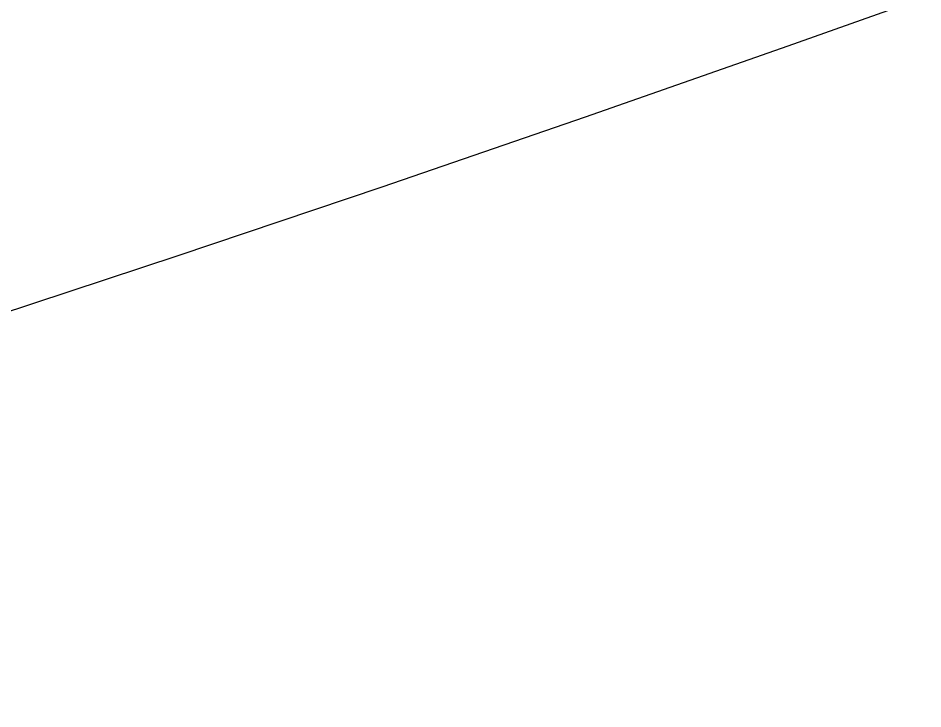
# Model space of a CAD drawing. Header units: millimetres. Extents: x -39 to 9534995, y -146829 to 289341.
# Drawn here: x 557671.1 to 557890.4, y -24291.8 to -24124.4 of the extents above; entities that cross this region are included whole.
import ezdxf
from ezdxf.enums import TextEntityAlignment as Align

# ---------------------------------------------------------------- set-up
doc = ezdxf.new("R2018")
doc.units = ezdxf.units.MM
for name, color, linetype, lineweight in [('АР_Маркер экспликации', 239, 'Continuous', 13), ('АР_Номер помещения', 250, 'Continuous', 9), ('АР_Подоконники', 163, 'Continuous', 9), ('АР_Сущ Несущая стена', 250, 'Continuous', 50)]:
    doc.layers.add(name, color=color, linetype=linetype, lineweight=lineweight)
doc.layers.add('АР_Названия помещений', color=124, linetype='Continuous', lineweight=5, plot=False)
doc.layers.add('АР_Помещения_площадь', color=19, linetype='Continuous', lineweight=9, plot=False)
doc.styles.add('ISOCPEUR', font='', dxfattribs={"height": 250})
doc.styles.get("Standard").update_dxf_attribs({"font": 'GOST.TTF'})
doc.styles.get('ISOCPEUR').set_extended_font_data('ISOCPEUR', italic=True)

# ---------------------------------------------------------------- blocks, each defined once
blk = doc.blocks.new('*U88')
at = {"color": 7, "style": 'ISOCPEUR', "width": 0.7, "flags": 1}
blk.add_attdef('КАТЕГОРИЯ', (-499.17, -2092.19), '', height=250, dxfattribs=at)
at = {"layer": 'АР_Номер помещения', "color": 7, "style": 'ISOCPEUR', "width": 0.7}
blk.add_attdef('НОМЕР_ПОМЕЩЕНИЯ', text='', height=300, dxfattribs=at).set_placement((-517.55, 1402.82), align=Align.MIDDLE_CENTER)
at = {"layer": 'АР_Помещения_площадь', "color": 7, "lineweight": 30, "width": 0.7, "flags": 104}
blk.add_attdef('ИМЯ_ПОМЕЩЕНИЯ', text='', height=100, dxfattribs=at).set_placement((157.63, 1217.14), align=Align.MIDDLE_CENTER)
at = {"layer": 'АР_Помещения_площадь', "color": 7, "style": 'ISOCPEUR', "width": 0.7}
blk.add_attdef('ПЛОЩАДЬ_ПОМЕЩЕНИЯ', text='', height=200, dxfattribs=at).set_placement((-318.46, 582.58), align=Align.MIDDLE_RIGHT)
blk = doc.blocks.new('*U86')
at = {"color": 7, "style": 'ISOCPEUR', "width": 0.7, "flags": 1}
blk.add_attdef('КАТЕГОРИЯ', (-499.17, -2092.19), '', height=250, dxfattribs=at)
at = {"layer": 'АР_Номер помещения', "color": 7, "style": 'ISOCPEUR', "width": 0.7}
blk.add_attdef('НОМЕР_ПОМЕЩЕНИЯ', text='', height=300, dxfattribs=at).set_placement((-13874.5, 6637.55), align=Align.MIDDLE_CENTER)
at = {"layer": 'АР_Помещения_площадь', "color": 7, "lineweight": 30, "width": 0.7, "flags": 104}
blk.add_attdef('ИМЯ_ПОМЕЩЕНИЯ', text='', height=100, dxfattribs=at).set_placement((157.63, 1217.14), align=Align.MIDDLE_CENTER)
at = {"layer": 'АР_Помещения_площадь', "color": 7, "style": 'ISOCPEUR', "width": 0.7}
blk.add_attdef('ПЛОЩАДЬ_ПОМЕЩЕНИЯ', text='', height=200, dxfattribs=at).set_placement((-12654.58, 407.67), align=Align.MIDDLE_RIGHT)
blk = doc.blocks.new('*U84')
at = {"color": 7, "style": 'ISOCPEUR', "width": 0.7, "flags": 1}
blk.add_attdef('КАТЕГОРИЯ', (-499.17, -2092.19), '', height=250, dxfattribs=at)
at = {"layer": 'АР_Номер помещения', "color": 7, "style": 'ISOCPEUR', "width": 0.7}
blk.add_attdef('НОМЕР_ПОМЕЩЕНИЯ', text='', height=300, dxfattribs=at).set_placement((-17424.9, 1870.77), align=Align.MIDDLE_CENTER)
at = {"layer": 'АР_Помещения_площадь', "color": 7, "lineweight": 30, "width": 0.7, "flags": 104}
blk.add_attdef('ИМЯ_ПОМЕЩЕНИЯ', text='', height=100, dxfattribs=at).set_placement((157.63, 1217.14), align=Align.MIDDLE_CENTER)
at = {"layer": 'АР_Помещения_площадь', "color": 7, "style": 'ISOCPEUR', "width": 0.7}
blk.add_attdef('ПЛОЩАДЬ_ПОМЕЩЕНИЯ', text='', height=200, dxfattribs=at).set_placement((-12452.81, 399.36), align=Align.MIDDLE_RIGHT)

msp = doc.modelspace()

# ---------------------------------------------------------------- linework, layer by layer
at = {"layer": 'АР_Подоконники', "lineweight": 9, "ltscale": 100}
for centre, radius, start, end in [((554829.32, -15531.77), 8924.05, 271.108834, 356.403957), ((554818.96, -15519.41), 8940.17, 271.691254, 356.329081)]:
    msp.add_arc(centre, radius, start, end, dxfattribs=at)
at = {"layer": 'АР_Сущ Несущая стена', "lineweight": 9, "ltscale": 100}
for centre, radius, start, end in [((554810.69, -15507.75), 9144.28, 272.820638, 356.288731), ((554818.36, -15525.74), 9778.65, 272.592548, 356.635391)]:
    msp.add_arc(centre, radius, start, end, dxfattribs=at)

# ---------------------------------------------------------------- block references
at = {"layer": 'АР_Маркер экспликации', "lineweight": 9}
ref = msp.add_blockref('*U88', (555937.64, -17815.55), dxfattribs=at)
lines = msp.add_mtext('\\W0.8000;Коридор и рекреация (основная и старшая школа)', dxfattribs={"layer": 'АР_Названия помещений', "insert": (556284.65, -19090.16), "char_height": 6239.8004, "width": 926.94, "attachment_point": 1})
ref.add_attrib('ИМЯ_ПОМЕЩЕНИЯ', '', (556284.65, -19090.16), dxfattribs={"flags": 104}).embed_mtext(lines)
ref = msp.add_blockref('*U86', (551824.76, -24137.93), dxfattribs=at)
lines = msp.add_mtext('\\W0.8000;Кабинет материальной технологии тип 2', dxfattribs={"layer": 'АР_Названия помещений', "insert": (537990.51, -19330.18), "char_height": 4891.9555, "width": 926.94, "attachment_point": 1})
ref.add_attrib('ИМЯ_ПОМЕЩЕНИЯ', '', (537990.51, -19330.18), dxfattribs={"flags": 104}).embed_mtext(lines)
ref = msp.add_blockref('*U84', (563780.26, -24562.5), dxfattribs=at)
lines = msp.add_mtext('\\W0.8000;Артистическая', dxfattribs={"layer": 'АР_Названия помещений', "insert": (548862.01, -23993.16), "char_height": 1576.7822, "width": 926.94, "attachment_point": 1})
ref.add_attrib('ИМЯ_ПОМЕЩЕНИЯ', '', (548862.01, -23993.16), dxfattribs={"flags": 104}).embed_mtext(lines)

doc.saveas('drawing.dxf')
